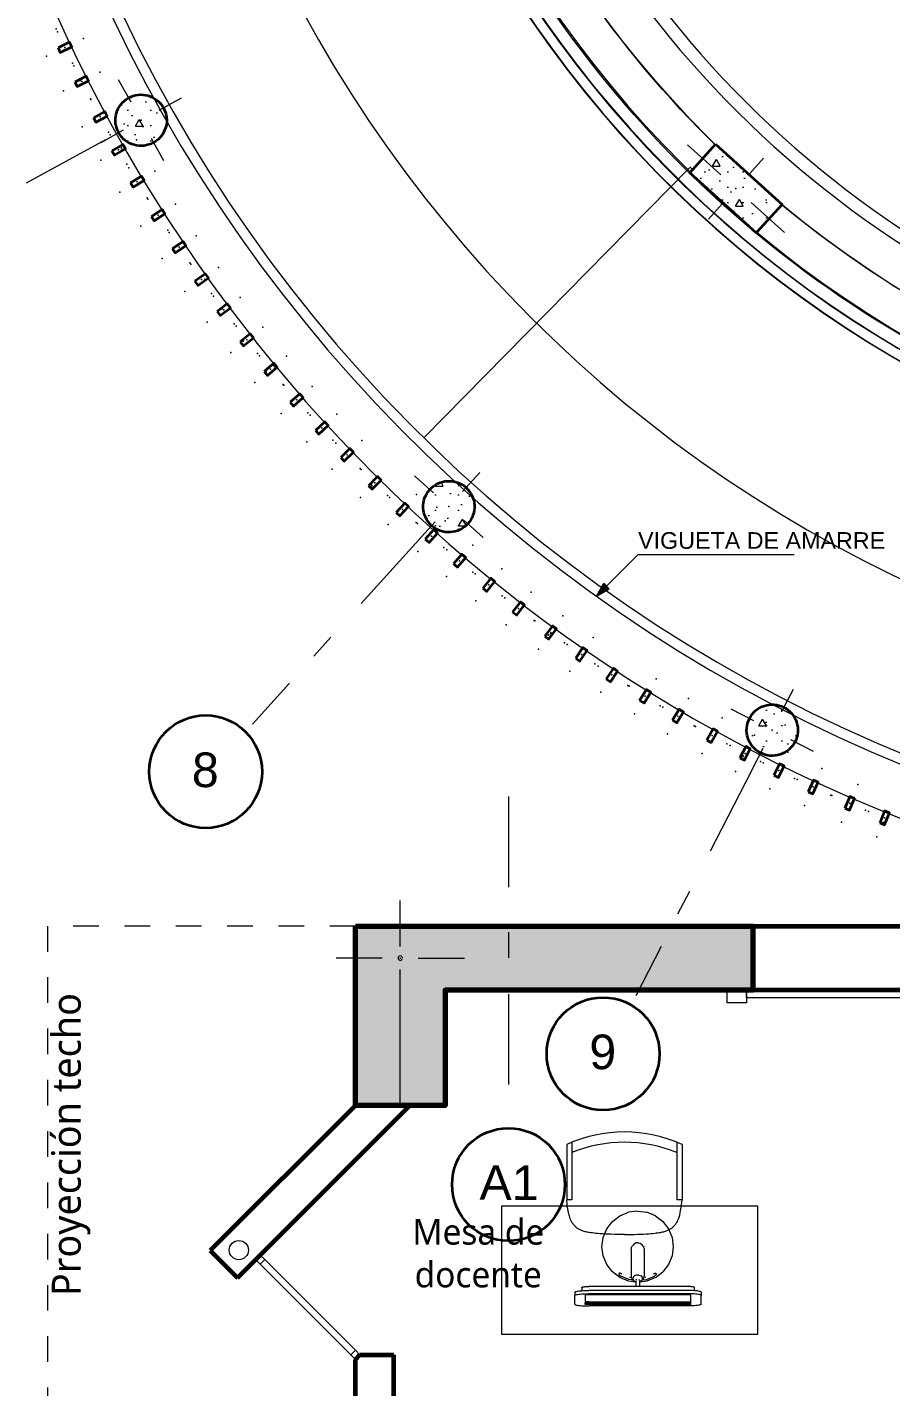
# Model space of a CAD drawing. Header units: millimetres. Extents: x 1 to 121, y 0 to 90.
# Drawn here: x 17.04 to 20.41, y 59.66 to 64.96 of the extents above; entities that cross this region are included whole.
import ezdxf

# ---------------------------------------------------------------- set-up
doc = ezdxf.new("R2010")
doc.units = ezdxf.units.MM
doc.set_wipeout_variables(frame=1)
for name, pattern in [('DASHED2', [0.375, 0.25, -0.125]), ('Dot & Dashed', [0.670278, 0.352778, -0.176389, 0, -0.141111]), ('Wipeout_Contour', [1, 0, -1])]:
    doc.linetypes.add(name, pattern=pattern)
for name, color, linetype, lineweight in [('Annotation - Label_Pen_No__1', 7, 'Continuous', 13), ('COLUMNAS 50', 32, 'Continuous', 70), ('Drawing & Figure_Pen_No__1', 7, 'Continuous', 13), ('Drawing & Figure_Pen_No__122', 9, 'Continuous', 13), ('Drawing & Figure_Pen_No__7', 7, 'Continuous', 35), ('Equipamiento SR', 23, 'Continuous', 0), ('GRAFO01', 7, 'Continuous', 0), ('I.S. CANALETAS', 12, 'Continuous', 0), ('Interior - Stair & Railing_Pen_No__1', 7, 'Continuous', 13), ('Interior - Stair & Railing_Pen_No__122', 9, 'Continuous', 13), ('letras sr', 7, 'Continuous', 5), ('MOBILIARIO_Pen_No__1', 7, 'Continuous', 13), ('Muros el', 144, 'Continuous', 60), ('Structural - Bearing_Pen_No__122', 9, 'Continuous', 13), ('Structural - Bearing_Pen_No__20', 1, 'Continuous', 0), ('Structural - Bearing_Pen_No__21', 7, 'Continuous', 35), ('Vanos', 140, 'Continuous', 5)]:
    doc.layers.add(name, color=color, linetype=linetype, lineweight=lineweight)
for name, color, linetype, lineweight, true_color in [('Drawing & Figure_Pen_No__167', 7, 'Continuous', 13, 0x6a6a6a), ('RAMPA PROPUESTA 1 CERRAMIENTO_Pen_No__123', 7, 'Continuous', 0, 0xd8d8d8), ('RAMPA PROPUESTA 1 CERRAMIENTO_Pen_No__28', 7, 'Continuous', 35, 0xa80f02), ('RAMPA PROPUESTA 1 CERRAMIENTO_Pen_No__48', 7, 'Continuous', 25, 0xa80f02), ('Structural - Bearing_Pen_No__167', 7, 'Continuous', 13, 0x6a6a6a)]:
    doc.layers.add(name, color=color, linetype=linetype, lineweight=lineweight, true_color=true_color)
doc.layers.add('Structural - Bearing', color=7, linetype='Continuous')
doc.styles.add('Generales', font='trebuc.ttf', dxfattribs={"height": 0.1})
doc.styles.add('GENERATED_STYLE_1', font='arialbd.ttf')
pattern_1 = [(0, (-25.37355, 68.62545), (0, 0.3117692), [0.03, -0.15]), (0, (-25.28355, 68.78134), (0, 0.3117692), [0.03, -0.15]), (60, (-25.37355, 68.62545), (-0.27, 0.1558846), [0.03, -0.15]), (60, (-25.19355, 68.62545), (-0.27, 0.1558846), [0.03, -0.15]), (120, (-25.34355, 68.62545), (0.27, 0.1558846), [0.03, -0.15]), (120, (-25.16355, 68.62545), (0.27, 0.1558846), [0.03, -0.15]), (0, (-25.37355, 68.65545), (0, 0.06), [0, -0.06, 0, -0.09]), (45, (-25.34355, 68.65545), (-0.04242641, 0.04242641), [0, -0.045, 0, -0.075])]

# ---------------------------------------------------------------- blocks, each defined once
blk = doc.blocks.new('Picture 18')
at = {"layer": 'Equipamiento SR', "linetype": 'Continuous'}
for p, q in [((0.075, 0), (0, 0)), ((0, 0), (0, -0.05)), ((4.125, 0), (0.075, 0)), ((0.075, 0), (0.075, -0.03)), ((0.075, -0.05), (0.075, 0)), ((4.125, -0.03), (4.125, 0)), ((4.2, 0), (4.125, 0)), ((4.125, 0), (4.125, -0.05)), ((4.2, -0.05), (4.2, 0)), ((0, -0.05), (0.075, -0.05)), ((0.075, -0.03), (4.125, -0.03)), ((4.125, -0.05), (4.2, -0.05))]:
    blk.add_line(p, q, dxfattribs=at)
blk = doc.blocks.new('Columna tipo 3')
at = {"true_color": 0x939598}
h = blk.add_hatch(color=252, dxfattribs=at)
h.dxf.hatch_style = 1
h.paths.add_polyline_path([(-235.0847, 45.074), (-235.7847, 45.074), (-235.7847, 43.524), (-235.5347, 43.524), (-235.5347, 44.724), (-235.0847, 44.724)])
h.paths.add_polyline_path([(-235.6684, 44.899, -1), (-235.651, 44.899, -1)], flags=16)
at = {"layer": 'COLUMNAS 50', "linetype": 'Continuous'}
blk.add_lwpolyline([(-235.7847, 45.074), (-235.7847, 43.524), (-235.5347, 43.524), (-235.5347, 44.724), (-235.0847, 44.724), (-235.0847, 45.074)], close=True, dxfattribs=at)
at = {"layer": 'Structural - Bearing_Pen_No__20', "linetype": 'Continuous'}
for p, q in [((-235.6597, 44.969), (-235.6597, 45.149)), ((-235.7047, 44.899), (-235.8847, 44.899)), ((-235.0847, 44.899), (-235.6147, 44.899)), ((-235.6597, 44.829), (-235.6597, 44.649))]:
    blk.add_line(p, q, dxfattribs=at)
blk.add_circle((-235.6597, 44.899), 0.00871, dxfattribs=at)
blk.add_point((-235.6597, 44.899), dxfattribs=at)
blk = doc.blocks.new('A$C0C667B88')
at = {"layer": 'Equipamiento SR'}
for p, q in [((0.0404, 0.7453), (0.265, 0.7453)), ((0.0491, 0.7653), (0.1591, 0.7653)), ((0.135, 0.7655), (0.265, 0.7655)), ((0.16, 0.7655), (0.265, 0.7655)), ((0.265, 0.7655), (0.265, 0.7453)), ((0.0404, 0.3353), (0.265, 0.3353)), ((0.265, 0.3353), (0.265, 0.3155)), ((0.0491, 0.3153), (0.1591, 0.3153)), ((0.135, 0.3155), (0.265, 0.3155)), ((0.16, 0.3155), (0.265, 0.3155))]:
    blk.add_line(p, q, dxfattribs=at)
for points in [[(0.4, 0.5403), (0.3999, 0.5534), (0.3997, 0.5663), (0.3994, 0.579), (0.399, 0.5913), (0.3985, 0.6032), (0.398, 0.6144), (0.3974, 0.6249), (0.3967, 0.6346), (0.396, 0.6433), (0.3953, 0.6512), (0.3946, 0.6584), (0.3938, 0.6648), (0.393, 0.6706), (0.3922, 0.6759), (0.3914, 0.6808), (0.3905, 0.6853), (0.3896, 0.6895), (0.3887, 0.6935), (0.3877, 0.6973), (0.3867, 0.7008), (0.3857, 0.7041), (0.3845, 0.7073), (0.3834, 0.7102), (0.3821, 0.713), (0.3808, 0.7156), (0.3794, 0.718), (0.378, 0.7203), (0.3765, 0.7226), (0.3749, 0.7247), (0.3732, 0.7268), (0.3715, 0.7288), (0.3697, 0.7307), (0.3678, 0.7327), (0.3658, 0.7346), (0.3637, 0.7366), (0.3613, 0.7385), (0.3587, 0.7405), (0.3557, 0.7426), (0.3524, 0.7447), (0.3486, 0.7468), (0.3444, 0.749), (0.3392, 0.7513), (0.3326, 0.7536), (0.3244, 0.7559), (0.3139, 0.7583), (0.3008, 0.7607), (0.2846, 0.7631), (0.265, 0.7655)], [(0.4, 0.5403), (0.3999, 0.5272), (0.3997, 0.5142), (0.3994, 0.5015), (0.399, 0.4892), (0.3985, 0.4774), (0.398, 0.4661), (0.3974, 0.4556), (0.3967, 0.446), (0.396, 0.4372), (0.3953, 0.4293), (0.3946, 0.4222), (0.3938, 0.4158), (0.393, 0.4099), (0.3922, 0.4046), (0.3914, 0.3998), (0.3905, 0.3952), (0.3896, 0.391), (0.3887, 0.387), (0.3877, 0.3832), (0.3867, 0.3797), (0.3857, 0.3764), (0.3845, 0.3733), (0.3834, 0.3703), (0.3821, 0.3676), (0.3808, 0.365), (0.3794, 0.3625), (0.378, 0.3602), (0.3765, 0.358), (0.3749, 0.3558), (0.3732, 0.3538), (0.3715, 0.3518), (0.3697, 0.3498), (0.3678, 0.3478), (0.3658, 0.3459), (0.3637, 0.344), (0.3613, 0.342), (0.3587, 0.34), (0.3557, 0.338), (0.3524, 0.3359), (0.3486, 0.3337), (0.3444, 0.3315), (0.3392, 0.3293), (0.3326, 0.327), (0.3244, 0.3247), (0.3139, 0.3223), (0.3008, 0.32), (0.2846, 0.3177), (0.265, 0.3155)]]:
    blk.add_lwpolyline(points, dxfattribs=at)
for centre, start, end in [((0.5402, 0.5403), 155.3885, 204.6115), ((0.5802, 0.5403), 157.7008, 202.2992)]:
    blk.add_arc(centre, 0.5403, start, end, dxfattribs=at)
blk = doc.blocks.new('A$C3689293D')
at = {"layer": 'Equipamiento SR'}
for p, q in [((0.95, 0.7), (0.05, 0.7)), ((0.2211, 0.5829), (0.2212, 0.5836)), ((0.2212, 0.5836), (0.2224, 0.5845)), ((0.2224, 0.5845), (0.2246, 0.5854)), ((0.2246, 0.5854), (0.2278, 0.5862)), ((0.2278, 0.5862), (0.2318, 0.587)), ((0.2318, 0.587), (0.2367, 0.5877)), ((0.2367, 0.5877), (0.2423, 0.5883)), ((0.2423, 0.5883), (0.2485, 0.5888)), ((0.2485, 0.5888), (0.2553, 0.5892)), ((0.2553, 0.5892), (0.2624, 0.5895)), ((0.2622, 0.5845), (0.6732, 0.5845)), ((0.2622, 0.5845), (0.2622, 0.5783)), ((0.2624, 0.5895), (0.2697, 0.5897)), ((0.2697, 0.5897), (0.2756, 0.5897)), ((0.2756, 0.5897), (0.6598, 0.5897)), ((0.6657, 0.5897), (0.6598, 0.5897)), ((0.673, 0.5895), (0.6657, 0.5897)), ((0.6801, 0.5892), (0.673, 0.5895)), ((0.6732, 0.5845), (0.6732, 0.5783)), ((0.6868, 0.5888), (0.6801, 0.5892)), ((0.6931, 0.5883), (0.6868, 0.5888)), ((0.6987, 0.5877), (0.6931, 0.5883)), ((0.7036, 0.587), (0.6987, 0.5877)), ((0.7076, 0.5862), (0.7036, 0.587)), ((0.7108, 0.5854), (0.7076, 0.5862)), ((0.713, 0.5845), (0.7108, 0.5854)), ((0.7142, 0.5836), (0.713, 0.5845)), ((0.7143, 0.5829), (0.7142, 0.5836)), ((0.2211, 0.5829), (0.2211, 0.5485)), ((0.2211, 0.5359), (0.2211, 0.5485)), ((0.2211, 0.5485), (0.2212, 0.5478)), ((0.2211, 0.5359), (0.2212, 0.5352)), ((0.2212, 0.5478), (0.2224, 0.5469)), ((0.2212, 0.5352), (0.2224, 0.5343)), ((0.2224, 0.5469), (0.2246, 0.546)), ((0.2224, 0.5343), (0.2246, 0.5334)), ((0.2246, 0.546), (0.2278, 0.5451)), ((0.2246, 0.5334), (0.2278, 0.5326)), ((0.2278, 0.5451), (0.2318, 0.5443)), ((0.2278, 0.5326), (0.2318, 0.5318)), ((0.2318, 0.5443), (0.2367, 0.5436)), ((0.2318, 0.5318), (0.2367, 0.5311)), ((0.2367, 0.5436), (0.2423, 0.543)), ((0.2367, 0.5311), (0.2423, 0.5305)), ((0.2423, 0.543), (0.2485, 0.5425)), ((0.2423, 0.5305), (0.2485, 0.53)), ((0.2485, 0.5425), (0.2553, 0.5421)), ((0.2553, 0.5421), (0.2624, 0.5419)), ((0.2622, 0.5783), (0.6732, 0.5783)), ((0.2622, 0.5783), (0.2622, 0.5769)), ((0.2622, 0.5769), (0.2624, 0.577)), ((0.2622, 0.5769), (0.2622, 0.5733)), ((0.2652, 0.5735), (0.2622, 0.5733)), ((0.2622, 0.5733), (0.2622, 0.5468)), ((0.2622, 0.5468), (0.6732, 0.5468)), ((0.2624, 0.577), (0.2697, 0.5771)), ((0.2624, 0.5419), (0.2697, 0.5417)), ((0.2687, 0.5736), (0.2652, 0.5735)), ((0.2723, 0.5737), (0.2687, 0.5736)), ((0.2697, 0.5771), (0.2756, 0.5771)), ((0.2697, 0.5417), (0.2756, 0.5417)), ((0.2759, 0.5737), (0.2723, 0.5737)), ((0.2756, 0.5771), (0.6598, 0.5771)), ((0.2756, 0.5417), (0.6598, 0.5417)), ((0.6595, 0.5737), (0.2759, 0.5737)), ((0.6595, 0.5737), (0.6631, 0.5737)), ((0.6657, 0.5771), (0.6598, 0.5771)), ((0.6657, 0.5417), (0.6598, 0.5417)), ((0.6631, 0.5737), (0.6667, 0.5736)), ((0.673, 0.577), (0.6657, 0.5771)), ((0.673, 0.5419), (0.6657, 0.5417)), ((0.6667, 0.5736), (0.6702, 0.5735)), ((0.6702, 0.5735), (0.6732, 0.5733)), ((0.6732, 0.5769), (0.673, 0.577)), ((0.6801, 0.5421), (0.673, 0.5419)), ((0.6732, 0.5769), (0.6732, 0.5783)), ((0.6732, 0.5733), (0.6732, 0.5769)), ((0.6732, 0.5468), (0.6732, 0.5733)), ((0.6868, 0.5425), (0.6801, 0.5421)), ((0.6931, 0.543), (0.6868, 0.5425)), ((0.6931, 0.5305), (0.6869, 0.53)), ((0.6987, 0.5436), (0.6931, 0.543)), ((0.6987, 0.5311), (0.6931, 0.5305)), ((0.7036, 0.5443), (0.6987, 0.5436)), ((0.7036, 0.5318), (0.6987, 0.5311)), ((0.7076, 0.5451), (0.7036, 0.5443)), ((0.7076, 0.5326), (0.7036, 0.5318)), ((0.7108, 0.546), (0.7076, 0.5451)), ((0.7108, 0.5334), (0.7076, 0.5326)), ((0.713, 0.5469), (0.7108, 0.546)), ((0.713, 0.5343), (0.7108, 0.5334)), ((0.7142, 0.5478), (0.713, 0.5469)), ((0.7142, 0.5352), (0.713, 0.5343)), ((0.7143, 0.5485), (0.7142, 0.5478)), ((0.7143, 0.5359), (0.7142, 0.5352)), ((0.7143, 0.5829), (0.7143, 0.5485)), ((0.7143, 0.5359), (0.7143, 0.5485)), ((0.2485, 0.53), (0.2553, 0.5296)), ((0.2485, 0.5171), (0.2485, 0.53)), ((0.2485, 0.53), (0.2485, 0.53)), ((0.2485, 0.5171), (0.2486, 0.5167)), ((0.2486, 0.5167), (0.2491, 0.5162)), ((0.2491, 0.5162), (0.2502, 0.5158)), ((0.2502, 0.5158), (0.2518, 0.5154)), ((0.2518, 0.5154), (0.2537, 0.515)), ((0.2537, 0.515), (0.2561, 0.5147)), ((0.2553, 0.5296), (0.2624, 0.5293)), ((0.2561, 0.5147), (0.2589, 0.5144)), ((0.2589, 0.5144), (0.2619, 0.5141)), ((0.2619, 0.5141), (0.2652, 0.5139)), ((0.2624, 0.5293), (0.2697, 0.5291)), ((0.2652, 0.5139), (0.2687, 0.5138)), ((0.2687, 0.5138), (0.2723, 0.5137)), ((0.2697, 0.5291), (0.2756, 0.5291)), ((0.2723, 0.5137), (0.2759, 0.5137)), ((0.2756, 0.5291), (0.6598, 0.5291)), ((0.2759, 0.5137), (0.4622, 0.5137)), ((0.3996, 0.479), (0.3708, 0.4569)), ((0.3996, 0.479), (0.4332, 0.4929)), ((0.435, 0.4861), (0.4034, 0.4732)), ((0.4332, 0.4929), (0.4622, 0.4967)), ((0.4512, 0.4882), (0.435, 0.4861)), ((0.4373, 0.4774), (0.4441, 0.4783)), ((0.4437, 0.4776), (0.4431, 0.4729)), ((0.446, 0.482), (0.4437, 0.4776)), ((0.446, 0.482), (0.4517, 0.4888)), ((0.45, 0.4856), (0.4495, 0.4821)), ((0.4495, 0.4821), (0.4504, 0.4786)), ((0.45, 0.4856), (0.4517, 0.4888)), ((0.4525, 0.4754), (0.4504, 0.4786)), ((0.4517, 0.4888), (0.4546, 0.4917)), ((0.4584, 0.494), (0.4546, 0.4917)), ((0.4584, 0.494), (0.4622, 0.4952)), ((0.4622, 0.4967), (0.4622, 0.5137)), ((0.4622, 0.5137), (0.4748, 0.5137)), ((0.4622, 0.4952), (0.4622, 0.4967)), ((0.4622, 0.4905), (0.4622, 0.4952)), ((0.4629, 0.4888), (0.4623, 0.4869)), ((0.4625, 0.4881), (0.4623, 0.4869)), ((0.4629, 0.4889), (0.4625, 0.4881)), ((0.4747, 0.4873), (0.474, 0.4851)), ((0.474, 0.4851), (0.4745, 0.4861)), ((0.4745, 0.4861), (0.4747, 0.4873)), ((0.4748, 0.5137), (0.6595, 0.5137)), ((0.4748, 0.5137), (0.4748, 0.4969)), ((0.4748, 0.4969), (0.4748, 0.4952)), ((0.4748, 0.4969), (0.5052, 0.4929)), ((0.4774, 0.4945), (0.4748, 0.4952)), ((0.4748, 0.4952), (0.4748, 0.4898)), ((0.4814, 0.4925), (0.4774, 0.4945)), ((0.4846, 0.4898), (0.4814, 0.4925)), ((0.4867, 0.4866), (0.4846, 0.4898)), ((0.4846, 0.4898), (0.49, 0.4832)), ((0.4853, 0.4763), (0.487, 0.4796)), ((0.4857, 0.4884), (0.5033, 0.4861)), ((0.4875, 0.4831), (0.4867, 0.4866)), ((0.487, 0.4796), (0.4875, 0.4831)), ((0.4928, 0.479), (0.49, 0.4832)), ((0.4939, 0.4743), (0.4928, 0.479)), ((0.501, 0.4774), (0.4929, 0.4784)), ((0.5033, 0.4861), (0.535, 0.4732)), ((0.5052, 0.4929), (0.5387, 0.479)), ((0.5387, 0.479), (0.5675, 0.4569)), ((0.6631, 0.5137), (0.6595, 0.5137)), ((0.6657, 0.5291), (0.6598, 0.5291)), ((0.6667, 0.5138), (0.6631, 0.5137)), ((0.673, 0.5293), (0.6657, 0.5291)), ((0.6702, 0.5139), (0.6667, 0.5138)), ((0.6735, 0.5141), (0.6702, 0.5139)), ((0.6801, 0.5296), (0.673, 0.5293)), ((0.6765, 0.5144), (0.6735, 0.5141)), ((0.6793, 0.5147), (0.6765, 0.5144)), ((0.6816, 0.515), (0.6793, 0.5147)), ((0.6868, 0.53), (0.6801, 0.5296)), ((0.6836, 0.5154), (0.6816, 0.515)), ((0.6852, 0.5158), (0.6836, 0.5154)), ((0.6862, 0.5162), (0.6852, 0.5158)), ((0.6868, 0.5167), (0.6862, 0.5162)), ((0.6869, 0.53), (0.6868, 0.53)), ((0.6869, 0.5171), (0.6868, 0.5167)), ((0.6869, 0.5171), (0.6869, 0.53)), ((0.3348, 0.3946), (0.3487, 0.4281)), ((0.3487, 0.4281), (0.3708, 0.4569)), ((0.3962, 0.4648), (0.3963, 0.4655)), ((0.3962, 0.4641), (0.3962, 0.4648)), ((0.3965, 0.4635), (0.3962, 0.4641)), ((0.3963, 0.4655), (0.3966, 0.4663)), ((0.3968, 0.4631), (0.3965, 0.4635)), ((0.3966, 0.4663), (0.397, 0.4672)), ((0.3973, 0.4627), (0.3968, 0.4631)), ((0.397, 0.4672), (0.3976, 0.468)), ((0.398, 0.4624), (0.3973, 0.4627)), ((0.3976, 0.468), (0.3983, 0.4689)), ((0.3988, 0.4623), (0.398, 0.4624)), ((0.3983, 0.4689), (0.3991, 0.4698)), ((0.3997, 0.4622), (0.3988, 0.4623)), ((0.3991, 0.4698), (0.4001, 0.4707)), ((0.4007, 0.4623), (0.3997, 0.4622)), ((0.4001, 0.4707), (0.4011, 0.4716)), ((0.4017, 0.4625), (0.4007, 0.4623)), ((0.4011, 0.4716), (0.4022, 0.4724)), ((0.4029, 0.4628), (0.4017, 0.4625)), ((0.402, 0.472), (0.4032, 0.4729)), ((0.4022, 0.4724), (0.4034, 0.4732)), ((0.4041, 0.4632), (0.4029, 0.4628)), ((0.4053, 0.4638), (0.4041, 0.4632)), ((0.4065, 0.4644), (0.4053, 0.4638)), ((0.4072, 0.4648), (0.4065, 0.4644)), ((0.4431, 0.3651), (0.4431, 0.4729)), ((0.4556, 0.4727), (0.4525, 0.4754)), ((0.4597, 0.4707), (0.4556, 0.4727)), ((0.4643, 0.4695), (0.4597, 0.4707)), ((0.4643, 0.4695), (0.4693, 0.4692)), ((0.4693, 0.4692), (0.4742, 0.4698)), ((0.4742, 0.4698), (0.4787, 0.4712)), ((0.4787, 0.4712), (0.4825, 0.4735)), ((0.4825, 0.4735), (0.4853, 0.4763)), ((0.4939, 0.3666), (0.4939, 0.4743)), ((0.5311, 0.4648), (0.5318, 0.4644)), ((0.5318, 0.4644), (0.5331, 0.4638)), ((0.5331, 0.4638), (0.5343, 0.4632)), ((0.5343, 0.4632), (0.5355, 0.4628)), ((0.5362, 0.4724), (0.535, 0.4732)), ((0.5355, 0.4628), (0.5366, 0.4625)), ((0.5373, 0.4716), (0.5362, 0.4724)), ((0.5366, 0.4625), (0.5377, 0.4623)), ((0.5383, 0.4707), (0.5373, 0.4716)), ((0.5377, 0.4623), (0.5387, 0.4622)), ((0.5393, 0.4698), (0.5383, 0.4707)), ((0.5387, 0.4622), (0.5396, 0.4623)), ((0.5401, 0.4689), (0.5393, 0.4698)), ((0.5396, 0.4623), (0.5404, 0.4624)), ((0.5408, 0.468), (0.5401, 0.4689)), ((0.5404, 0.4624), (0.541, 0.4627)), ((0.5414, 0.4672), (0.5408, 0.468)), ((0.541, 0.4627), (0.5415, 0.4631)), ((0.5418, 0.4663), (0.5414, 0.4672)), ((0.5415, 0.4631), (0.5419, 0.4635)), ((0.5421, 0.4655), (0.5418, 0.4663)), ((0.5419, 0.4635), (0.5421, 0.4641)), ((0.5422, 0.4648), (0.5421, 0.4655)), ((0.5421, 0.4641), (0.5422, 0.4648)), ((0.5675, 0.4569), (0.5896, 0.4281)), ((0.5896, 0.4281), (0.6035, 0.3946)), ((0.3301, 0.3586), (0.3348, 0.3946)), ((0.6035, 0.3946), (0.6083, 0.3586)), ((0.3348, 0.3226), (0.3301, 0.3586)), ((0.3487, 0.289), (0.3348, 0.3226)), ((0.4431, 0.3651), (0.4443, 0.3605)), ((0.447, 0.3563), (0.4443, 0.3605)), ((0.447, 0.3563), (0.4525, 0.3497)), ((0.4556, 0.347), (0.4525, 0.3497)), ((0.4597, 0.345), (0.4556, 0.347)), ((0.4643, 0.3438), (0.4597, 0.345)), ((0.4693, 0.3435), (0.4643, 0.3438)), ((0.4693, 0.3435), (0.4742, 0.344)), ((0.4742, 0.344), (0.4787, 0.3455)), ((0.4787, 0.3455), (0.4825, 0.3478)), ((0.4825, 0.3478), (0.4853, 0.3506)), ((0.491, 0.3575), (0.4853, 0.3506)), ((0.4933, 0.3619), (0.491, 0.3575)), ((0.4939, 0.3666), (0.4933, 0.3619)), ((0.6035, 0.3226), (0.5896, 0.289)), ((0.6083, 0.3586), (0.6035, 0.3226)), ((0.3708, 0.2602), (0.3487, 0.289)), ((0.5896, 0.289), (0.5675, 0.2602)), ((0.3996, 0.2381), (0.3708, 0.2602)), ((0.3996, 0.2381), (0.4332, 0.2242)), ((0.4692, 0.2195), (0.4332, 0.2242)), ((0.4692, 0.2195), (0.5052, 0.2242)), ((0.5387, 0.2381), (0.5052, 0.2242)), ((0.5675, 0.2602), (0.5387, 0.2381))]:
    blk.add_line(p, q, dxfattribs=at)
blk.add_lwpolyline([(1, 0.7), (0, 0.7), (0, 0.2), (1, 0.2), (1, 0.7)], dxfattribs=at)

msp = doc.modelspace()

# ---------------------------------------------------------------- hatches: boundary and pattern name
at = {"layer": 'Annotation - Label_Pen_No__1', "linetype": 'Continuous', "lineweight": 13}
msp.add_hatch(color=7, dxfattribs=at).paths.add_polyline_path([(19.2638, 62.7401), (19.314, 62.7691), (19.2928, 62.7903)])
at = {"layer": 'RAMPA PROPUESTA 1 CERRAMIENTO_Pen_No__48', "linetype": 'Continuous', "lineweight": 25, "true_color": 0xa80f02}
h = msp.add_hatch(dxfattribs=at)
h.set_pattern_fill('STRUCTURAL_CONCRETE', color=14, style=0, pattern_type=2)
h.set_pattern_definition(pattern_1)
h.paths.add_polyline_path([(17.23, 64.7453), (17.2391, 64.7275), (17.2837, 64.7502), (17.2746, 64.768)])
h = msp.add_hatch(dxfattribs=at)
h.set_pattern_fill('STRUCTURAL_CONCRETE', color=14, style=0, pattern_type=2)
h.set_pattern_definition(pattern_1)
h.paths.add_polyline_path([(17.3743, 64.4767), (17.3843, 64.4594), (17.4277, 64.4842), (17.4177, 64.5016)])
h = msp.add_hatch(dxfattribs=at)
h.set_pattern_fill('STRUCTURAL_CONCRETE', color=14, style=0, pattern_type=2)
h.set_pattern_definition(pattern_1)
h.paths.add_polyline_path([(17.6984, 63.9685), (17.7101, 63.9522), (17.7508, 63.9813), (17.7391, 63.9976)])
h = msp.add_hatch(dxfattribs=at)
h.set_pattern_fill('STRUCTURAL_CONCRETE', color=14, style=0, pattern_type=2)
h.set_pattern_definition(pattern_1)
h.paths.add_polyline_path([(17.7847, 63.8501), (17.7967, 63.8341), (17.8367, 63.8641), (17.8247, 63.8801)])
h = msp.add_hatch(dxfattribs=at)
h.set_pattern_fill('STRUCTURAL_CONCRETE', color=14, style=0, pattern_type=2)
h.set_pattern_definition(pattern_1)
h.paths.add_polyline_path([(17.875, 63.7322), (17.8874, 63.7165), (17.9266, 63.7475), (17.9142, 63.7632)])
h = msp.add_hatch(dxfattribs=at)
h.set_pattern_fill('STRUCTURAL_CONCRETE', color=14, style=0, pattern_type=2)
h.set_pattern_definition(pattern_1)
h.paths.add_polyline_path([(17.9681, 63.6166), (17.9809, 63.6012), (18.0194, 63.6331), (18.0066, 63.6485)])
h = msp.add_hatch(dxfattribs=at)
h.set_pattern_fill('STRUCTURAL_CONCRETE', color=14, style=0, pattern_type=2)
h.set_pattern_definition(pattern_1)
h.paths.add_polyline_path([(18.0697, 63.4968), (18.0829, 63.4817), (18.1205, 63.5146), (18.1074, 63.5297)])
h = msp.add_hatch(dxfattribs=at)
h.set_pattern_fill('STRUCTURAL_CONCRETE', color=14, style=0, pattern_type=2)
h.set_pattern_definition(pattern_1)
h.paths.add_polyline_path([(18.1681, 63.3865), (18.1817, 63.3717), (18.2185, 63.4056), (18.205, 63.4203)])
h = msp.add_hatch(dxfattribs=at)
h.set_pattern_fill('STRUCTURAL_CONCRETE', color=14, style=0, pattern_type=2)
h.set_pattern_definition(pattern_1)
h.paths.add_polyline_path([(18.3752, 63.1709), (18.3894, 63.1568), (18.4245, 63.1924), (18.4103, 63.2065)])
h = msp.add_hatch(dxfattribs=at)
h.set_pattern_fill('STRUCTURAL_CONCRETE', color=14, style=0, pattern_type=2)
h.set_pattern_definition(pattern_1)
h.paths.add_polyline_path([(18.5964, 62.9623), (18.6114, 62.949), (18.6446, 62.9863), (18.6297, 62.9996)])
h = msp.add_hatch(dxfattribs=at)
h.set_pattern_fill('STRUCTURAL_CONCRETE', color=14, style=0, pattern_type=2)
h.set_pattern_definition(pattern_1)
h.paths.add_polyline_path([(19.0627, 62.5841), (19.0789, 62.5723), (19.1083, 62.6127), (19.0921, 62.6245)])
h = msp.add_hatch(dxfattribs=at)
h.set_pattern_fill('STRUCTURAL_CONCRETE', color=14, style=0, pattern_type=2)
h.set_pattern_definition(pattern_1)
h.paths.add_polyline_path([(19.8231, 62.1093), (19.8409, 62.1), (19.864, 62.1443), (19.8463, 62.1536)])
h = msp.add_hatch(dxfattribs=at)
h.set_pattern_fill('STRUCTURAL_CONCRETE', color=14, style=0, pattern_type=2)
h.set_pattern_definition(pattern_1)
h.paths.add_polyline_path([(19.9554, 62.0418), (19.9733, 62.033), (19.9954, 62.0778), (19.9775, 62.0866)])
h = msp.add_hatch(dxfattribs=at)
h.set_pattern_fill('STRUCTURAL_CONCRETE', color=14, style=0, pattern_type=2)
h.set_pattern_definition(pattern_1)
h.paths.add_polyline_path([(20.2326, 61.9131), (20.2509, 61.9052), (20.2707, 61.9511), (20.2524, 61.959)])
h = msp.add_hatch(dxfattribs=at)
h.set_pattern_fill('STRUCTURAL_CONCRETE', color=14, style=0, pattern_type=2)
h.set_pattern_definition(pattern_1)
h.paths.add_polyline_path([(20.3689, 61.8559), (20.3874, 61.8484), (20.4061, 61.8948), (20.3875, 61.9023)])
at = {"layer": 'Structural - Bearing_Pen_No__122', "linetype": 'Continuous', "lineweight": 13}
h = msp.add_hatch(dxfattribs=at)
h.set_pattern_fill('STRUCTURAL_CONCRETE', color=9, style=0, pattern_type=2)
h.set_pattern_definition(pattern_1)
h.paths.add_polyline_path([(17.4398, 64.6835, 0.414214), (17.4012, 64.5475, 0.414214), (17.5373, 64.5089, 0.414214), (17.5758, 64.645, 0.414214)])
h = msp.add_hatch(dxfattribs=at)
h.set_pattern_fill('STRUCTURAL_CONCRETE', color=9, style=0, pattern_type=2)
h.set_pattern_definition(pattern_1)
h.paths.add_polyline_path([(18.6141, 63.1562, 0.414214), (18.6214, 63.015, 0.414214), (18.7626, 63.0223, 0.414214), (18.7554, 63.1635, 0.414214)])
h = msp.add_hatch(dxfattribs=at)
h.set_pattern_fill('STRUCTURAL_CONCRETE', color=9, style=0, pattern_type=2)
h.set_pattern_definition(pattern_1)
h.paths.add_polyline_path([(19.8605, 62.2632, 0.414214), (19.9038, 62.1286, 0.414214), (20.0384, 62.1719, 0.414214), (19.9951, 62.3065, 0.414214)])

# ---------------------------------------------------------------- linework, layer by layer
at = {"layer": 'Annotation - Label_Pen_No__1', "color": 7, "linetype": 'Continuous', "lineweight": 13}
for p, q in [((19.3034, 62.7797), (19.4263, 62.9026)), ((19.4263, 62.9026), (20.0354, 62.9026)), ((19.2638, 62.7401), (19.2928, 62.7903)), ((19.2928, 62.7903), (19.314, 62.7691)), ((19.2638, 62.7401), (19.314, 62.7691))]:
    msp.add_line(p, q, dxfattribs=at)
at = {"layer": 'Drawing & Figure_Pen_No__1', "color": 7, "linetype": 'Continuous', "lineweight": 13}
msp.add_lwpolyline([(28.549, 73.5073), (22.6544, 73.5073, 1.000452), (22.6544, 61.4573), (28.549, 61.4573)], format="xyb", close=True, dxfattribs=at)
at = {"layer": 'Drawing & Figure_Pen_No__122', "color": 9, "linetype": 'Dot & Dashed', "lineweight": 13}
for p, q in [((17.35, 64.5203), (16.4854, 64.0462)), ((18.5833, 62.9729), (17.9227, 62.2408)), ((19.868, 62.059), (19.4174, 61.1819)), ((18.9211, 61.9585), (18.9211, 60.7053))]:
    msp.add_line(p, q, dxfattribs=at)
at = {"layer": 'Drawing & Figure_Pen_No__122', "color": 9, "linetype": 'Continuous', "lineweight": 13}
msp.add_arc((20.2986, 65.015), 0.9, 221.8165, 222.8188, dxfattribs=at)
at = {"layer": 'Drawing & Figure_Pen_No__167', "color": 251, "linetype": 'Continuous', "lineweight": 13, "true_color": 0x6a6a6a}
msp.add_line((18.5911, 63.357), (19.6266, 64.4107), dxfattribs=at)
msp.add_arc((22.6714, 67.4823), 5.1751, 90.2476, 269.8008, dxfattribs=at)
at = {"layer": 'Drawing & Figure_Pen_No__7', "color": 7, "linetype": 'Continuous', "lineweight": 35}
for centre in [(17.7403, 62.0555), (19.2899, 60.9553), (18.9211, 60.4453)]:
    msp.add_circle(centre, 0.22, dxfattribs=at)
at = {"layer": 'GRAFO01', "color": 251, "linetype": 'DASHED2', "lineweight": 9, "ltscale": 0.4}
for p, q in [((17.124, 61.4535), (17.124, 42.1535)), ((18.324, 61.4535), (17.124, 61.4535))]:
    msp.add_line(p, q, dxfattribs=at)
at = {"layer": 'I.S. CANALETAS'}
msp.add_circle((17.8696, 60.1896), 0.0375, dxfattribs=at)
msp.add_circle((17.8696, 60.1896), 0.0375, dxfattribs=at)
at = {"layer": 'Interior - Stair & Railing_Pen_No__1', "color": 7, "linetype": 'Continuous', "lineweight": 13}
msp.add_lwpolyline([(26.249, 63.3073), (25.149, 63.3073), (22.653, 63.3059, -1), (22.653, 71.6587), (26.849, 71.6587), (26.849, 71.8073), (22.654, 71.8073, 0.414993), (18.329, 67.4823, 0.413351), (22.654, 63.1573), (26.249, 63.1573)], format="xyb", close=True, dxfattribs=at)
msp.add_arc((22.6517, 67.4865), 5.8315, 90.12888, 269.40029, dxfattribs=at)
at = {"layer": 'Interior - Stair & Railing_Pen_No__122', "color": 9, "linetype": 'Continuous', "lineweight": 13}
for centre, radius, start, end in [((22.6517, 67.4865), 5.8315, 90.12888, 269.40029), ((22.6517, 67.4865), 5.8315, 90.12888, 269.40029), ((22.6517, 67.4865), 5.8315, 90.12888, 269.40029), ((22.6517, 67.4865), 5.7915, 90.0061, 269.52272), ((22.6517, 67.4865), 5.7915, 90.0061, 269.52272), ((22.6517, 67.4865), 5.7915, 90.0061, 269.52272), ((22.6517, 67.4865), 5.7915, 90.0061, 269.52272), ((22.6517, 67.4823), 4.415, 90.132, 269.2071), ((22.6517, 67.4823), 4.415, 90.132, 269.2071), ((22.6517, 67.4823), 4.415, 90.132, 269.2071), ((22.6517, 67.4823), 4.415, 90.132, 269.2071), ((22.6541, 67.4826), 4.4153, 90.2012, 269.1751), ((22.6541, 67.4826), 4.4153, 90.2012, 269.1751), ((22.6541, 67.4826), 4.4153, 90.2012, 269.1751), ((22.6541, 67.4826), 4.4153, 90.2012, 269.1751), ((22.6517, 67.4823), 4.375, 89.97, 269.369), ((22.6517, 67.4823), 4.375, 89.97, 269.369), ((22.6517, 67.4823), 4.375, 89.97, 269.369), ((22.6517, 67.4823), 4.375, 89.97, 269.369), ((22.6541, 67.4826), 4.3753, 90.0395, 269.3377), ((22.6541, 67.4826), 4.3753, 90.0395, 269.3377), ((22.6541, 67.4826), 4.3753, 90.0395, 269.3377), ((22.6541, 67.4826), 4.3753, 90.0395, 269.3377)]:
    msp.add_arc(centre, radius, start, end, dxfattribs=at)
at = {"layer": 'Muros el', "ltscale": 0.05}
for p, q in [((18.324, 59.7636), (18.3417, 59.7813)), ((18.3417, 59.7813), (18.474, 59.7813))]:
    msp.add_line(p, q, dxfattribs=at)
msp.add_lwpolyline([(19.874, 61.4535), (23.174, 61.4535), (23.174, 61.2035), (19.874, 61.2035)], close=True, dxfattribs=at)
for points in [[(18.324, 60.7535), (17.7583, 60.1879)], [(17.8644, 60.0818), (18.5361, 60.7535)], [(17.7583, 60.1879), (17.8644, 60.0818)], [(18.324, 59.4235), (18.324, 59.7636)], [(18.474, 59.5936), (18.474, 59.7813)]]:
    msp.add_lwpolyline(points, dxfattribs=at)
at = {"layer": 'RAMPA PROPUESTA 1 CERRAMIENTO_Pen_No__123', "color": 254, "linetype": 'Continuous', "lineweight": 0, "true_color": 0xd8d8d8}
for p in [(17.1571, 64.9526), (17.1623, 64.9417), (17.2637, 64.9149), (17.1916, 64.8804), (17.1194, 64.8459), (17.2206, 64.8191), (17.2261, 64.8083), (17.2569, 64.7478), (17.3282, 64.784), (17.1855, 64.7115), (17.2914, 64.6795), (17.2931, 64.6765), (17.3998, 64.6472), (17.3294, 64.6091), (17.2591, 64.5711), (17.3612, 64.5499), (17.3675, 64.5388), (17.4704, 64.5203), (17.3316, 64.4407), (17.401, 64.4805), (17.4324, 64.4251), (17.4408, 64.4111), (17.5423, 64.398), (17.4738, 64.3566), (17.4054, 64.3152), (17.512, 64.2932), (17.5153, 64.2882), (17.6225, 64.269), (17.5551, 64.2258), (17.4878, 64.1827), (17.5922, 64.1674), (17.5983, 64.1585), (17.7033, 64.146), (17.637, 64.1012), (17.5708, 64.0564), (17.6781, 64.04), (17.6818, 64.0349), (17.7897, 64.0214), (17.7246, 63.9749), (17.6595, 63.9284), (17.7626, 63.9211), (17.7711, 63.9098), (17.8746, 63.9051), (17.8107, 63.8571), (17.7467, 63.8091), (17.8512, 63.8027), (17.8587, 63.7931), (17.9008, 63.7399), (17.9636, 63.7895), (17.838, 63.6903), (17.9427, 63.6864), (17.9504, 63.6771), (18.0553, 63.676), (17.9937, 63.6249), (17.9322, 63.5738), (18.0425, 63.5659), (18.0448, 63.5633), (18.1554, 63.5584), (18.0951, 63.5057), (18.0349, 63.453), (18.1392, 63.4549), (18.1478, 63.4455), (18.2522, 63.4501), (18.1933, 63.396), (18.1344, 63.3419), (18.2362, 63.3489), (18.2474, 63.3371), (18.3493, 63.3468), (18.2917, 63.2913), (18.2341, 63.2358), (18.3429, 63.2378), (18.3472, 63.2337), (18.3999, 63.1816), (18.3437, 63.1247), (18.4489, 63.1329), (18.4568, 63.1255), (18.562, 63.1365), (18.5073, 63.0781), (18.4525, 63.0198), (18.5608, 63.0275), (18.5656, 63.0234), (18.6738, 63.034), (18.6205, 62.9743), (18.5673, 62.9146), (18.6695, 62.9302), (18.6802, 62.921), (18.7823, 62.9394), (18.7305, 62.8784), (18.8945, 62.8462), (18.6787, 62.8174), (18.782, 62.8342), (18.7914, 62.8266), (18.8442, 62.7839), (18.8969, 62.7411), (18.9065, 62.7337), (19.0091, 62.7557), (18.7939, 62.7217), (18.9603, 62.6923), (18.9115, 62.6289), (19.0208, 62.6455), (19.0237, 62.6435), (19.1326, 62.6631), (19.0855, 62.5984), (19.251, 62.5789), (19.0384, 62.5338), (19.1397, 62.5586), (19.1502, 62.5513), (19.2055, 62.5131), (19.2577, 62.4766), (19.2712, 62.4676), (19.1599, 62.4473), (19.3245, 62.4327), (19.4964, 62.4176), (19.2806, 62.3658), (19.3863, 62.3918), (19.3914, 62.3887), (19.4542, 62.3496), (19.5128, 62.3129), (19.5222, 62.3074), (19.6223, 62.3413), (19.412, 62.2817), (19.5818, 62.2724), (19.754, 62.2661), (19.5413, 62.2034), (19.6452, 62.2348), (19.6508, 62.2318), (19.7152, 62.1961), (19.7727, 62.1639), (19.7852, 62.1573), (19.8807, 62.1977), (19.6764, 62.1261), (19.8436, 62.1268), (19.9036, 62.0951), (20.0107, 62.1316), (19.8065, 62.0559), (19.9145, 62.0898), (19.9754, 62.0598), (20.1424, 62.0686), (20.0362, 62.0296), (20.0472, 62.0245), (20.1088, 61.996), (20.2833, 62.0056), (19.9401, 61.988), (20.1782, 61.9638), (20.1814, 61.9625), (20.0753, 61.9234), (20.2516, 61.9321), (20.3133, 61.9052), (20.3251, 61.9004), (20.22, 61.8586), (20.3875, 61.8754), (20.3576, 61.8011)]:
    msp.add_point(p, dxfattribs=at)
at = {"layer": 'RAMPA PROPUESTA 1 CERRAMIENTO_Pen_No__28', "color": 14, "linetype": 'Continuous', "lineweight": 35, "true_color": 0xa80f02}
for points in [[(17.1647, 64.8787), (17.1733, 64.8606), (17.2184, 64.8822), (17.2098, 64.9003)], [(17.23, 64.7453), (17.2391, 64.7275), (17.2837, 64.7502), (17.2746, 64.768)], [(17.3027, 64.606), (17.3122, 64.5884), (17.3562, 64.6123), (17.3467, 64.6298)], [(17.3743, 64.4767), (17.3843, 64.4594), (17.4277, 64.4842), (17.4177, 64.5016)], [(17.4473, 64.3522), (17.4576, 64.3351), (17.5004, 64.361), (17.49, 64.3781)], [(17.5287, 64.2208), (17.5395, 64.2039), (17.5816, 64.2309), (17.5708, 64.2477)], [(17.6107, 64.0955), (17.6219, 64.0789), (17.6634, 64.1069), (17.6522, 64.1235)], [(17.6984, 63.9685), (17.7101, 63.9522), (17.7508, 63.9813), (17.7391, 63.9976)], [(17.7847, 63.8501), (17.7967, 63.8341), (17.8367, 63.8641), (17.8247, 63.8801)], [(17.875, 63.7322), (17.8874, 63.7165), (17.9266, 63.7475), (17.9142, 63.7632)], [(17.9681, 63.6166), (17.9809, 63.6012), (18.0194, 63.6331), (18.0066, 63.6485)], [(18.0697, 63.4968), (18.0829, 63.4817), (18.1205, 63.5146), (18.1074, 63.5297)], [(18.1681, 63.3865), (18.1817, 63.3717), (18.2185, 63.4056), (18.205, 63.4203)], [(18.2668, 63.2811), (18.2806, 63.2667), (18.3166, 63.3014), (18.3028, 63.3158)], [(18.3752, 63.1709), (18.3894, 63.1568), (18.4245, 63.1924), (18.4103, 63.2065)], [(18.4829, 63.0667), (18.4974, 63.0531), (18.5317, 63.0895), (18.5171, 63.1032)], [(18.5964, 62.9623), (18.6114, 62.949), (18.6446, 62.9863), (18.6297, 62.9996)], [(18.7067, 62.8658), (18.7219, 62.8529), (18.7543, 62.891), (18.739, 62.9039)], [(18.8207, 62.7708), (18.8363, 62.7582), (18.8677, 62.7971), (18.8522, 62.8097)], [(18.9371, 62.6786), (18.953, 62.6664), (18.9835, 62.706), (18.9676, 62.7182)], [(19.0627, 62.5841), (19.0789, 62.5723), (19.1083, 62.6127), (19.0921, 62.6245)], [(19.183, 62.4982), (19.1995, 62.4869), (19.2279, 62.528), (19.2115, 62.5394)], [(19.3024, 62.4173), (19.3192, 62.4063), (19.3466, 62.4481), (19.3299, 62.4591)], [(19.4325, 62.3337), (19.4495, 62.3231), (19.4759, 62.3656), (19.4589, 62.3761)], [(19.5605, 62.2559), (19.5778, 62.2457), (19.6031, 62.2888), (19.5859, 62.299)], [(19.6943, 62.1791), (19.7118, 62.1694), (19.7361, 62.2131), (19.7186, 62.2228)], [(19.8231, 62.1093), (19.8409, 62.1), (19.864, 62.1443), (19.8463, 62.1536)], [(19.9554, 62.0418), (19.9733, 62.033), (19.9954, 62.0778), (19.9775, 62.0866)], [(20.0892, 61.9775), (20.1074, 61.9691), (20.1284, 62.0145), (20.1102, 62.0229)], [(20.2326, 61.9131), (20.2509, 61.9052), (20.2707, 61.9511), (20.2524, 61.959)], [(20.3689, 61.8559), (20.3874, 61.8484), (20.4061, 61.8948), (20.3875, 61.9023)]]:
    msp.add_lwpolyline(points, close=True, dxfattribs=at)
at = {"layer": 'Structural - Bearing_Pen_No__167', "color": 251, "linetype": 'Continuous', "lineweight": 13, "true_color": 0x6a6a6a}
for p, q in [((17.4495, 64.6661), (17.4007, 64.7534)), ((17.5584, 64.6353), (17.6457, 64.684)), ((17.4187, 64.5572), (17.3314, 64.5085)), ((17.5276, 64.5264), (17.5763, 64.4391)), ((18.629, 63.1428), (18.5548, 63.2098)), ((18.742, 63.1486), (18.809, 63.2229)), ((18.6348, 63.0299), (18.5678, 62.9556)), ((18.7478, 63.0357), (18.822, 62.9687)), ((19.986, 62.2887), (20.0317, 62.3777)), ((19.8783, 62.2541), (19.7893, 62.2997)), ((20.0207, 62.181), (20.1096, 62.1353)), ((19.913, 62.1464), (19.8673, 62.0574))]:
    msp.add_line(p, q, dxfattribs=at)
for points in [[(26.249, 71.4573), (23.254, 71.4573), (22.654, 71.4573, 1.000253), (22.654, 63.5073), (26.249, 63.5073), (26.249, 63.1573), (22.654, 63.1573, -0.414993), (18.329, 67.4823, -0.414599), (22.654, 71.8073), (26.249, 71.8073)], [(26.199, 71.5073), (23.254, 71.5073), (22.654, 71.5073, 1.000252), (22.654, 63.4573), (26.199, 63.4573), (26.199, 63.3073), (22.654, 63.3073, -0.414998), (18.4766, 67.4823, -0.414603), (22.653, 71.6587), (26.199, 71.6573)]]:
    msp.add_lwpolyline(points, format="xyb", close=True, dxfattribs=at)
for p in [(17.4885, 64.5962), (18.6884, 63.0893), (19.9495, 62.2175)]:
    msp.add_point(p, dxfattribs=at)
at = {"layer": 'Structural - Bearing_Pen_No__21', "color": 7, "linetype": 'Continuous', "lineweight": 35}
for points in [[(17.4398, 64.6835, -0.414214), (17.5758, 64.645, -0.414214), (17.5373, 64.5089, -0.414214), (17.4012, 64.5475, -0.414214)], [(18.6141, 63.1562, -0.414214), (18.7554, 63.1635, -0.414214), (18.7626, 63.0223, -0.414214), (18.6214, 63.015, -0.414214)], [(19.8605, 62.2632, -0.414214), (19.9951, 62.3065, -0.414214), (20.0384, 62.1719, -0.414214), (19.9038, 62.1286, -0.414214)]]:
    msp.add_lwpolyline(points, format="xyb", close=True, dxfattribs=at)
at = {"layer": 'Vanos', "color": 7, "linetype": 'Continuous'}
for p, q in [((17.9528, 60.1702), (17.9351, 60.1525)), ((18.324, 59.7636), (17.9351, 60.1525)), ((17.9351, 60.1525), (17.9528, 60.1348)), ((17.9704, 60.1525), (17.9528, 60.1702)), ((17.9704, 60.1525), (17.9528, 60.1348)), ((18.324, 59.799), (17.9704, 60.1525)), ((18.324, 59.799), (18.3063, 59.7813)), ((18.3063, 59.7813), (18.324, 59.7636)), ((18.3417, 59.7813), (18.324, 59.799))]:
    msp.add_line(p, q, dxfattribs=at)

# ---------------------------------------------------------------- block references
at = {"layer": 'COLUMNAS 50', "xscale": -1, "rotation": 90}
msp.add_blockref('Columna tipo 3', (63.398, -174.3311), dxfattribs=at)
at = {"layer": 'Equipamiento SR'}
for name, p, rotation in [('A$C0C667B88', (18.8326, 60.6502), 270), ('A$C3689293D', (19.8936, 60.5614), 180)]:
    msp.add_blockref(name, p, dxfattribs=dict(at, rotation=rotation))
at = {"layer": 'MOBILIARIO_Pen_No__1', "linetype": 'Continuous', "xscale": -1}
msp.add_blockref('Picture 18', (23.974, 61.2035), dxfattribs=at)

# ---------------------------------------------------------------- texts
at = {"layer": 'Annotation - Label_Pen_No__1', "color": 7, "linetype": 'Continuous', "lineweight": 13, "insert": (19.4263, 62.9238), "char_height": 0.065, "attachment_point": 7, "style": 'GENERATED_STYLE_1'}
msp.add_mtext('\\A1;{\\pql;\\fArial|b0|i0|c0|p34;VIGUETA DE AMARRE}', dxfattribs=at)
at = {"layer": 'Drawing & Figure_Pen_No__7', "color": 7, "linetype": 'Continuous', "lineweight": 35, "char_height": 0.135, "style": 'GENERATED_STYLE_1'}
for s, insert, attachment_point, rotation in [('\\A1;{\\pqr;\\fArial|b0|i0|c0|p34;8}', (17.7901, 61.9923), 9, 358.7118), ('\\A1;{\\pqr;\\fArial|b0|i0|c0|p34;9}', (19.3411, 60.8933), 9, 359.9996), ('\\A1;{\\pql;\\fArial|b0|i0|c0|p34;A1}', (18.8078, 60.3861), 7, 359.7107)]:
    msp.add_mtext(s, dxfattribs=dict(at, insert=insert, attachment_point=attachment_point, rotation=rotation))
at = {"layer": 'Equipamiento SR', "insert": (18.4457, 60.311), "char_height": 0.1, "attachment_point": 1, "style": 'Generales'}
msp.add_mtext_dynamic_manual_height_columns('\\pxqc;Mesa de docente', width=0.714741, gutter_width=0.5, heights=[0], dxfattribs=at)
at = {"layer": 'letras sr', "insert": (17.1401, 60.0104), "char_height": 0.13, "attachment_point": 1, "rotation": 90, "style": 'Generales'}
msp.add_mtext('{\\H0.86957x;Proyección techo} ', dxfattribs=at)

# ---------------------------------------------------------------- next in the draw order: wipeouts: each hides what was drawn before it
at = {"color": 254, "linetype": 'Wipeout_Contour', "lineweight": 0, "ltscale": 181.548974}
msp.add_wipeout([(19.7285, 64.5027), (19.6278, 64.3915), (19.8872, 64.1566), (19.9879, 64.2678)], dxfattribs=at).dxf.layer = 'Structural - Bearing'

# ---------------------------------------------------------------- next in the draw order: hatches: boundary and pattern name
at = {"layer": 'Structural - Bearing_Pen_No__122', "linetype": 'Continuous', "lineweight": 13}
h = msp.add_hatch(dxfattribs=at)
h.set_pattern_fill('STRUCTURAL_CONCRETE', color=9, style=0, pattern_type=2)
h.set_pattern_definition(pattern_1)
h.paths.add_polyline_path([(19.7285, 64.5027), (19.6278, 64.3915), (19.8872, 64.1566), (19.9879, 64.2678)])

# ---------------------------------------------------------------- next in the draw order: linework, layer by layer
at = {"layer": 'Structural - Bearing_Pen_No__167', "color": 251, "linetype": 'Continuous', "lineweight": 13, "true_color": 0x6a6a6a}
for p, q in [((19.7485, 64.3833), (19.6188, 64.5008)), ((19.8615, 64.3889), (19.9152, 64.4482)), ((19.7542, 64.2703), (19.7005, 64.211)), ((19.8672, 64.2759), (19.9969, 64.1585))]:
    msp.add_line(p, q, dxfattribs=at)
msp.add_point((19.8079, 64.3296), dxfattribs=at)
at = {"layer": 'Structural - Bearing_Pen_No__21', "color": 7, "linetype": 'Continuous', "lineweight": 35}
msp.add_lwpolyline([(19.7285, 64.5027), (19.9879, 64.2678), (19.8872, 64.1566), (19.6278, 64.3915)], close=True, dxfattribs=at)

doc.saveas('drawing.dxf')
